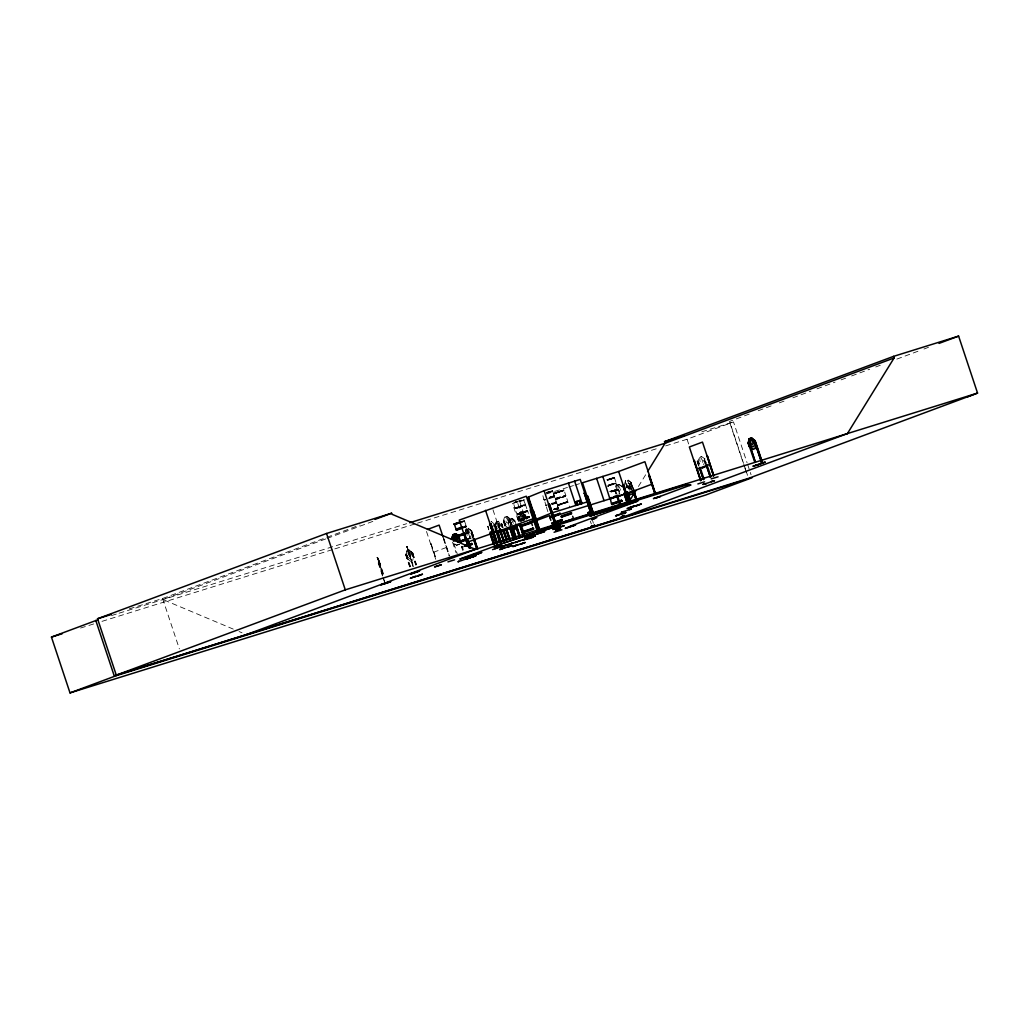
<?xml version="1.0" encoding="UTF-8"?>
<svg xmlns="http://www.w3.org/2000/svg" width="1029" height="1029" viewBox="0 0 1029 1029"><rect width="100%" height="100%" fill="white"/><g stroke="black" fill="none" stroke-linecap="round" stroke-linejoin="round"><path stroke-width="0.75" stroke-dasharray="5 3.75" d="M521.973 519.825L519.323 520.738L517.368 514.989L527.697 511.014L529.639 517.304L526.578 518.436M559.261 510.525L557.422 505.38L567.995 501.779L557.345 505.072L561.95 503.31M619.972 494.563L618.339 489.277L611.059 492.029M704.839 466.96L706.28 462.523L705.135 459.011L701.302 456.349L698.652 457.249L698.588 461.249L699.476 463.912L701.907 465.417M412.089 552.895L415.703 565.011M495.952 525.883L496.66 529.06M504.146 521.111L505.509 525.716M509.599 519.439L510.757 524.095M630.674 482.64L632.526 488.775M616.217 485.328L616.911 491.901L619.419 493.418M469.713 538.296L467.899 538.45M529.035 516.79L527.285 517.072M547.852 511.657L546.258 506.409M552.251 490.962L551.505 491.013M607.02 479.887L614.429 477.495L613.117 477.662M557.345 505.046L562.168 503.991M704.363 459.268L705.92 463.719M559.609 491.733L553.718 493.894L556.805 492.981L556.059 493.225M629.928 488.531L630.275 485.598L629.388 488.132L627.073 486.485L629.156 488.801M523.311 518.397L523.092 515.233L521.33 512.442L520.597 512.674L520.88 515.928L522.578 518.629L529.408 516.507M630.404 489.997L630.185 486.833L628.423 484.054L627.69 484.286L627.973 487.527L629.671 490.228M521.163 500.39L519.169 501.11L521.677 500.351L520.147 500.75M548.007 492.505L552.65 491.142L546.926 493.174M501.419 524.25L502.242 527.311M494.64 531.98L495.566 527.761M409.683 566.889L405.85 554.901L406.879 550.682L409.22 549.936L406.944 550.759L407.047 554.567L407.921 557.216L410.121 558.863L411.6 558.4L412.359 555.84L409.22 550.039L412.668 552.779L413.838 556.316L412.642 560.496M405.876 554.927L406.931 550.656M465.018 533.228L466.15 528.957L468.439 528.25L471.887 531.08L473.006 534.643L471.977 538.862M465.507 531.826L466.098 528.983M472.208 537.408L473.057 534.617M496.261 521.947L495.065 526.282L495.888 525.999M503.31 521.433L504.454 517.175L506.744 516.558L509.882 522.359L509.123 524.919M509.406 518.963L508.262 523.221L509.445 526.771L508.326 523.208C507.503 518.089 512.764 516.661 515.014 521.163L516.172 524.636M510.217 527.002L511.272 522.822L510.178 519.298C506.165 512.944 501.702 518.796 505.445 523.735L507.631 525.382M510.281 527.08L511.362 522.835M519.928 521.163L518.5 516.635L519.645 512.365L521.935 511.657L525.382 514.487L526.359 517.96M624.423 484.698L625.555 480.427M625.658 488.209L626.79 483.952L626.507 480.736L627.253 480.517L632.166 489.148M632.475 486.087L631.382 490.331C634.571 487.039 630.378 481.508 626.738 483.977L628.487 486.691L629.529 484.852L629.015 483.296M524.314 520.108L525.073 517.548M698.395 465.237L697.212 461.687L698.678 457.249M703.617 464.838L704.608 462.15L701.341 456.336M638.417 486.473L646.752 472.967M413.015 566.696L406.995 546.386L413.581 566.284M407.008 547.042L408.179 549.962M409.169 553.808L410.417 557.126L409.452 553.319M469.275 538.887L470.202 538.206M470.189 538.231L468.246 539.016M556.612 492.222L554.026 493.534M501.367 524.301L502.075 527.375M630.674 482.768L632.359 488.839M609.554 491.399L618.326 489.187L613.618 490.756M462.021 521.973L464.491 521.253L461.416 522.385M467.243 532.958L468.401 532.546L464.388 520.687L461.339 522.076M513.78 503.001L514.59 502.885M516.532 502.242L516.108 502.293M520.635 500.711L521.433 500.441L519.349 501.02M523.414 499.567L525.678 504.969L520.944 506.422M464.259 527.478L466.369 526.887L464.478 527.645M544.843 499.168L543.865 499.567L542.476 494.087M549.319 492.158L550.592 491.347L549.242 491.746M550.193 491.528L548.187 492.415M548.959 492.248L550.528 491.708M527.491 510.706L517.06 514.333L515.323 508.828L525.678 505.38L527.697 511.04M468.118 532.096L467.115 532.43M467.295 533.344L468.401 532.688L466.459 533.434M555.943 493.174L562.181 491.206M559.622 491.759L562.027 490.692M559.274 491.335L564.059 489.984L560.676 491.09M563.751 490.627L559.442 491.849M546.901 505.329L545.91 505.728L544.495 500.068M552.509 490.563L554.207 495.772L549.833 497.354M517.072 513.973L527.414 510.525L517.458 513.883M521.78 512.944L517.072 514.513L527.607 510.86M555.583 498.383L565.641 495.116L564.046 489.958M470.112 537.987L468.877 538.154M470.33 538.797L468.427 533.073M523.812 519.028L519.195 520.417L519.311 519.645M522.05 518.655L518.963 519.967L523.735 518.77M522.23 519.246L519.426 519.992M463.474 546.489L461.532 547.299L461.828 546.708M613.31 477.803L610.956 478.871L612.358 478.511M519.285 520.7L522.346 519.555L521.188 519.967M614.339 477.585L607.2 479.887M614.429 477.919L611.856 478.549M528.507 517.111L526.591 518.23M527.234 517.677L526.141 518.372L529.228 517.355M527.26 517.883L526.475 517.947L527.568 517.458M529.562 516.957L526.449 518.243M462.703 550.451L461.841 547.891L462.986 547.621M555.506 499.361L557.306 504.686L567.918 501.65L563.172 503.001M557.345 505.072L567.686 501.264L565.95 495.669L557.499 498.833M557.975 505.573L567.982 501.959L557.962 505.586M556.059 508.339L558.4 507.979L557.165 508.39M555.287 509.329L557.358 508.506M614.377 477.405L615.985 482.55L608.756 485.199M516.867 501.818L512.506 503.593L518.449 521.459M517.561 516.957L518.989 521.266M520.533 520.97L519.285 516.172M464.375 520.906L461.249 521.87L462.433 521.459M520.172 500.827L521.819 500.158M552.251 490.949L547.904 492.184M560.548 491.245L561.319 490.974L553.975 493.303M562.001 490.692L563.622 490.1M561.705 491.18L560.908 491.347M563.686 490.293L560.651 491.412M544.958 499.489L543.968 499.901L545.306 499.953M544.482 500.081L545.138 499.824M555.57 498.383L565.937 495.592L561.229 497.161M467.307 532.778L468.311 532.392L467.14 532.636M468.118 533.215L466.523 533.807M613.966 477.546L612.345 478.138M611.972 478.536L607.123 480.196M613.451 478.318L614.12 478.061M546.849 504.956L545.872 505.342L547.016 505.085M469.777 538.154L468.182 538.759M519.388 520.005L529.086 516.648M522.205 519.748L521.459 520.108L525.279 518.873M524.906 518.333L529.523 516.699L527.337 517.291M526.038 518.282L527.53 517.857M557.872 507.914L555.12 508.918M557.937 508.043L553.821 509.355M557.345 508.558L558.001 508.262M558.091 508.493L555.338 509.522M557.512 509.085L558.181 508.828M462.638 547.145L461.532 547.351L462.69 546.965M462.162 547.737L462.818 547.492M617.4 490.138L618.378 489.74L613.734 491.129M129.307 608.859L162.595 598.505L325.305 537.897M326.823 537.344L359.957 524.996M325.653 538.952L162.942 599.547L233.236 629.092M327.171 538.386L373.874 520.996M749.176 414.095L729.6 421.401L743.555 463.372M758.219 410.738L773.293 405.117M779.313 402.879L786.851 400.075M792.87 397.824L810.955 391.097M816.975 388.846L835.059 382.119M841.092 379.868L845.606 378.196M851.626 375.945L869.711 369.218M875.743 366.967L880.258 365.282M896.825 359.108L917.919 351.262M923.952 349.011L928.467 347.326M665.622 445.904L687.063 439.242L733.497 421.941L747.041 462.664M524.79 499.811L517.497 502.525L523.427 520.378M469.34 537.164L470.819 536.701L471.578 534.141L468.439 528.25M408.564 550.759L410.893 555.081L409.864 556.921L408.166 554.207L407.883 550.965L408.616 550.734M467.783 529.06L470.112 533.382L469.083 535.221L467.385 532.52L467.102 529.266L467.835 529.035M506.744 516.558L510.114 519.349L512.03 525.33M519.594 512.391L520.635 518.925L522.822 520.571M521.935 511.657L524.185 514.886M412.668 552.779L416.321 564.818M472.941 537.37L471.141 531.35M473.726 537.112L471.822 531.131L473.559 537.177M503.117 527.633L501.998 524.07L498.512 521.253L496.274 522.05L495.219 526.218L496.428 529.678M504.905 525.909L503.863 521.317M513.368 523.388L511.091 519.04L509.882 519.439L511.863 525.395M518.642 516.622L519.233 516.391M407.085 558.387L410.468 561.281L412.758 560.561M524.636 514.757L526.732 519.028M525.382 514.487L526.552 519.092M501.998 524.07L502.679 527.195M508.403 523.208L508.943 523.041M504.493 524.983L507.979 527.787M514.834 521.227L516.224 524.61M626.558 486.987L628.745 488.634L630.224 488.17L630.996 485.611C632.886 479.99 622.159 480.196 627.857 479.72L631.291 482.55L633.62 489.611L631.227 482.601L630.378 482.884M433.428 552.316L446.547 547.428M519.684 520.172L523.182 522.989M626.854 484.029L626.854 487.875M631.291 482.55L632.964 488.646M430.971 543.402L436.219 559.171M443.409 538.759L449.133 555.956M488.595 529.382L487.836 526.321M488.209 526.218L487.605 526.411M494.203 524.353L496.312 529.755M499.592 527.35L498.165 523.054L497.483 523.285L499.142 527.517M526.166 517.728L524.816 518.101L523.285 513.677L523.967 513.445L525.446 517.793M524.121 520.147L522.681 515.851L521.999 516.082L523.671 520.314M554.567 493.187L555.454 492.659M464.13 526.616L466.047 525.883L463.912 526.449M524.391 504.763L515.014 508.172L513.33 502.847M562.168 491.219L563.776 490.614L562.94 490.743M464.311 526.964L466.317 526.295L464.079 526.784M464.413 527.272L466.343 526.526L464.195 527.105M552.637 497.534L554.515 496.325L548.689 498.486M607.38 480.389L613.464 478.318M557.512 498.833C550.927 501.29 568.857 495.528 564.844 496.415M519.979 519.542L523.349 518.204M468.118 538.617L470.279 538.283M556.573 509.419L557.525 509.085M617.413 490.138L611.316 492.222M516.391 501.689L515.233 502.113L516.584 501.689M515.349 502.422L517.973 501.47M521.909 500.467L519.439 501.329M552.637 497.534L548.804 498.846M612.525 478.652L610.056 479.501M607.843 486.267C617.091 479.038 623.883 490.692 610.969 491.193M700.582 457.21L699.72 457.506L699.887 460.812L701.701 463.449L702.974 461.481L700.608 457.198M704.26 459.307L705.135 459.011M519.272 500.801L520.314 500.711M516.507 502.011L517.819 501.56M556.612 492.248L559.287 491.335M606.956 479.681L613.143 477.675M551.878 503.515C559.107 504.107 555.519 492.672 549.898 498.177M552.007 503.876L556.548 502.409L551.84 503.978M552.11 504.184L556.548 502.576L557.872 508.185M608.666 484.839L616.281 483.038L611.573 484.608M552.226 504.544L556.599 502.962L551.956 504.339M608.859 485.521L616.191 482.884L611.458 484.286M522.076 518.796L523.465 518.539M526.333 517.651L522.23 519.259M526.899 517.806L523.542 518.822M522.346 519.568L526.951 518.076M610.802 491.36L618.249 489.058L610.904 491.669M379.881 563.48L380.01 565.667L377.077 557.384L379.006 560.831M377.399 557.911L383.29 574.311M382.505 575.996L377.553 561.114L378.17 560.715M383.174 574.336L379.225 560.754L380.589 567.905M380.679 567.879L378.994 564.497L380.691 567.969M546.476 492.454L550.374 491.18M546.553 492.659L549.769 491.695M546.656 492.955L548.174 492.389M558.361 492.505L559.712 492.055M548.573 498.177L554.502 496.248L549.795 497.817M459.333 544.264L456.593 545.164L452.606 542.656M459.41 544.341L456.567 545.28L452.683 542.605M519.002 500.596L520.327 500.171M519.066 500.789L520.404 500.377M518.089 501.779L515.568 502.589M556.856 492.441L558.194 491.991M559.339 491.528L560.728 491.193M558.258 492.209L554.014 493.521M519.619 506.409L514.989 507.824L525.369 504.377L524.224 504.647M520.841 506.101L525.613 504.776L515.117 508.506L522.642 506.551L525.678 504.995L515.04 508.377L519.735 506.782M549.563 497.148L554.207 495.772M549.692 497.496L554.232 495.862M607.264 480.067L608.602 479.655M611.792 478.562L609.785 479.282L614.429 477.932M560.008 497.521L555.287 498.949L553.589 493.393M560.123 497.83L555.467 499.309M561.332 497.521L564.857 496.415M523.002 512.583L527.671 511.156M551.608 503.31L556.445 502.255L551.737 503.657M521.883 513.252L517.201 514.68L517.806 514.924M523.105 512.944L527.761 511.567L520.687 514.037M608.924 485.032L610.248 484.595M610.351 484.955L607.792 485.778M618.931 484.337L616.127 485.251L614.557 489.688L615.741 493.238M563.39 503.683L568.021 502.281L569.629 507.117M524.7 517.754L529.305 516.352M523.62 518.41L520.134 519.671M522.423 519.259L523.748 518.809M553.551 509.149L556.123 508.48M555.017 509.123L553.679 509.548L558.374 508.352M611.059 491.553L612.409 491.116M611.162 491.875L612.512 491.438M515.439 502.268L516.648 501.908M461.172 522.192L462.368 521.806M556.869 492.428L553.962 493.328L554.682 493.097M607.907 486.1L616.281 483.206L608.062 486.447M520.7 514.037L517.793 514.924M522.295 518.848L519.401 519.735M526.141 517.677L527.375 517.343M554.863 508.725L557.113 508.172M555.081 509.304L557.988 508.442M111.505 615.561L117.55 613.67M119.068 613.207L406.622 523.697M701.817 431.807L733.497 421.941M80.545 628.037L94.334 623.741M101.987 621.362L333.267 549.37M334.798 548.894L415.973 523.62M417.504 523.144L659.499 447.821M546.386 493.997L567.468 487.437M568.973 486.974L573.487 485.559M574.992 485.096L579.507 483.694M498.563 521.24L496.21 521.973L497.264 528.507M523.285 513.677L524.944 517.909M470.973 531.414L471.745 531.157M498.165 523.054L499.361 527.427M509.265 519.632L510.05 519.375M522.681 515.851L523.89 520.224M501.084 524.404L501.869 524.147M406.481 554.695L405.722 554.978L409.864 566.825M411.754 553.113L412.526 552.856L409.169 550.065M515.002 521.163L514.346 521.06M561.808 490.537L562.863 490.421M462.188 521.291L463.204 520.996M462.278 521.471L463.989 520.996M556.084 509.355L557.358 508.956M469.044 538.553L468.028 538.849L469.764 538.347M468.118 539.029L469.829 538.553M545.023 499.297L543.878 499.747L545.126 499.618M466.947 532.302L468.066 532.006M557.049 508.03L557.757 507.824M528.417 517.227L529.536 516.957M557.345 508.956L558.065 508.75M520.25 519.915L519.105 520.172M462.638 546.579L461.519 546.888M462.806 547.287L461.674 547.582L462.278 547.814M697.212 461.687L698.948 466.111L697.25 461.687L698.176 461.404L699.656 465.867M495.888 525.729L496.84 528.996M377.643 557.859L379.624 563.815L379.302 562.413M471.256 531.067L473.121 537.305M704.389 459.011L705.817 463.745M239.088 631.549L242.021 632.784M618.918 484.35L621.542 486.1M622.751 487.051L618.905 484.453L621.413 487.489M511.645 518.269L515.13 521.086M468.388 528.263L471.822 531.131M494.525 524.198L491.103 521.369L493.354 523.337M509.561 519.375L511.426 525.51M512.326 525.227L510.641 522.513L510.345 519.272M499.194 528.211L498.01 527.067L497.213 522.256L497.959 522.025L500.235 526.372M511.696 518.346L513.947 521.484M498.55 521.343L501.702 527.131M379.212 560.792L377.514 557.319L379.122 560.818M378.183 560.754L382.917 575.88M590.234 521.111L591.341 523.928M408.899 552.792L409.671 554.824L409.13 552.56M408.59 551.634L409.079 552.972L408.706 551.518M408.037 549.743L407.098 547.016M747.543 464.169L751.054 474.729M744.057 464.864L745.549 469.365M746.051 470.858L747.543 475.359M729.947 423.099L744.379 466.459M744.867 467.963L746.359 472.44M687.063 439.242L689.07 445.274M615.226 489.187L616.86 493.933M614.673 489.688L616.114 494.177M524.546 514.461L525.626 517.728M519.709 501.445L525.163 517.819M519.079 516.159L520.713 520.906M518.565 516.609L520.095 521.098M517.291 517.047L518.719 521.369M503.888 520.97L505.342 525.78M503.374 521.42L504.737 525.96M492.968 509.728L498.911 527.594M496.055 529.253L494.383 524.288L495.078 529.009M493.354 524.61L494.229 527.26M487.746 526.308L488.865 529.871M467.14 535.517L466.214 529.035M462.42 547.081L463.397 550.065M453.776 543.338L457.223 553.769M452.516 542.09L455.963 552.522M443.872 538.604L449.596 555.801M443.087 537.009L449.377 555.892M430.739 543.479L436 559.261M426.495 531.478L435.756 559.326M412.603 552.792L416.488 564.767M411.832 552.753L415.883 564.947M408.179 549.576L410.442 557.036M406.879 546.515L413.298 566.387M407.844 550.193L413.311 566.593M406.404 554.451L410.468 566.632M406.365 554.451L410.301 566.696M378.994 560.522L383.585 574.221M385.103 583.417L377.167 557.358M383.007 577.475L384.486 581.938M162.595 598.505L179.368 648.9M406.905 546.605L408.011 550.142M592.563 520.34L593.36 523.259M625.632 480.517L625.671 484.337M509.471 519.04L509.509 522.873M555.313 498.846L565.847 495.438L555.3 498.885M508.416 521.6L508.12 523.208L506.204 522.282L505.406 517.484L506.139 517.253L508.416 521.6M620.603 489.47L619.239 491.438L617.902 490.357L617.259 485.495L618.159 485.199L620.603 489.47"/><path stroke-width="1.5" d="M460.67 541.241L466.716 538.823M566.336 528.173L575.597 525.009L566.053 527.89M616.384 515.388L625.941 512.468L616.667 515.619M553.19 527.581L558.155 525.703M555.776 530.732L560.458 528.996M596.871 517.6L591.611 519.658L592.472 519.336M410.622 578.157L415.266 576.433M469.546 556.612L474.845 554.682L472.221 555.133M474.755 554.58L467.616 557.113L479.18 553.473M500.043 549.512L504.596 547.724M507.863 544.778L513.149 542.9M508.146 544.675L501.316 546.721M512.764 542.99L494.962 548.753M513.098 546.463L518.011 544.585L512.802 546.631M523.337 539.826L528.224 538.064M527.954 538.193L520.584 540.598M629.246 507.927C624.487 509.188 643.845 502.821 628.333 508.172M634.173 506.101L627.047 508.493M758.09 464.722L752.894 466.227L758 464.658M754.398 440.849L761.28 461.777M495.322 546.785L499.014 545.666L495.656 546.566M706.228 483.643L702.871 484.466M703.193 484.337L706.138 483.591M458.471 535.543L455.873 533.717L453.12 534.733L453.789 541.318M621.22 512.429L622.339 511.747M587.816 512.982L588.742 511.94L589.733 512.609M458.677 561.358L458.162 561.77M459.011 561.217L458.137 561.834M574.722 501.882L576.33 503.322L575.867 505.432L576.189 503.374L574.722 501.882L576.304 502.924L577.076 501.136L576.767 503.155L578.118 504.724L576.626 503.207L577.076 501.136M576.523 503.657C574.787 504.197 578.658 506.461 576.652 503.605M579.816 501.83L580.189 500.171L579.816 501.83L578.671 500.647L579.957 501.779M580.15 502.113L581.771 503.58L580.15 502.113L580.047 500.223M554.618 528.546L564.162 525.69M510.628 527.645L512.931 529.575L515.233 528.867L516.172 524.636M515.182 528.88L516.314 524.623M632.565 493.881L633.697 489.611M761.897 461.558L754.99 440.682L751.582 437.93L749.266 438.843L749.305 442.727L750.18 445.377L752.392 446.946L753.897 446.419L754.681 443.795L751.569 438.032L749.202 438.766L748.096 443.113L749.318 446.637L752.791 449.261M755.054 448.567L756.225 444.206M452.297 538.823L451.512 539.132L453.043 534.656L455.873 533.717L459.268 539.505L458.149 542.206M451.525 539.119L453.12 534.733M591.083 526.424L592.28 525.96M591.688 526.166C591.199 527.813 593.527 524.661 591.096 526.681M593.784 526.063L594.53 525.227L593.939 525.858M621.657 516.365L620.834 517.085M630.082 499.965L635.922 490.511M647.575 471.616L665.081 443.28L894.085 357.989L893.545 356.368L958.604 336.11L977.55 393.078L967.684 396.757M847.42 433.582L894.085 357.989M410.918 573.873L419.652 570.851L411.291 573.616M593.926 525.42L593.63 526.076M594.17 525.922L594.749 525.266L593.399 526.038M623.471 515.619C625.079 514.912 621.863 516.918 623.407 516.095M624.037 515.439L622.892 516.249L624.269 515.49M497.419 547.762L492.557 549.64M554.065 532.276L561.937 529.794M466.96 558.914L467.925 558.335L458.895 561.461M629.362 509.625L631.446 508.815L629.851 509.535M454.934 523.735L453.93 524.16L455.101 523.864M456.091 529.228L454.265 524.018M454.458 524.507L455.281 524.391M455.654 529.305L462.728 526.822M458.188 536.006L465.018 533.652M460.002 541.151L464.028 539.711M460.272 541.846L460.748 541.254M471.758 543.917L464.658 546.077M471.861 544.225L466.086 545.936M471.899 544.611L466.214 546.296M521.188 525.587L531.388 522.256L530.411 522.668M521.008 526.076L531.504 522.578L530.514 522.976M532.405 525.523L531.53 522.964L530.565 523.362M550.862 520.34L550 517.78L559.969 514.423M560.046 513.317L559.069 513.715M523.298 531.44L533.254 528.083L532.276 528.482M523.054 532.237L533.549 528.739L532.572 529.138M465.532 559.004L468.568 557.692L466.497 558.606M473.739 556.007L475.9 555.544L465.597 559.21L470.266 557.834M561.422 515.941L571.159 512.815M533.549 529.099L532.623 529.511M571.455 513.458L561.242 516.79L562.4 516.519M571.494 513.844L561.435 517.124L562.58 516.854M552.071 523.131L562.284 519.812L561.307 520.211M524.97 537.73L534.977 534.424M619.934 495.618L617.863 496.145M563.146 522.243L573.114 518.886M572.677 516.262L573.526 518.822L572.548 519.221M553.821 529.125L555.686 528.353M610.21 498.525L611.445 503.528L621.49 500.261M621.696 500.583L611.483 503.914L612.628 503.644M615.535 515.889L616.693 515.606M591.894 514.513L580.227 479.437L544.097 490.692L528.096 497.213L539.286 530.848M539.415 530.81L533.151 510.577M548.328 504.364L555.48 525.87M530.115 521.754L551.518 513.008L587.649 501.766M560.098 525.266L552.457 527.671M556.766 526.333L537.485 532.379L556.303 526.475M560.123 525.189L552.277 527.645M544.508 531.633L536.855 534.025M459.024 536.636L460.426 541.138M471.874 555.75L471.141 555.994M504.917 545.602L505.573 545.383M531.376 535.775L527.954 536.829L534.694 534.733M530.089 538.18L529.369 538.424M555.21 528.803L555.969 528.533L553.795 529.125M555.917 528.559L564.162 525.665L563.017 525.948M630.455 507.426L630.121 507.516M454.329 524.211L459.963 522.32M454.445 524.507L459.86 522.629M470.909 543.827L471.887 543.428L464.568 545.704M530.231 522.32L531.208 521.922L525.189 523.761M559.261 514.063L560.239 513.651L550.129 517.06M570.503 513.059L571.159 512.815M532.456 528.816L533.446 528.417L523.337 531.826M561.114 519.877L562.091 519.478L552.136 522.835M497.702 546.129L496.981 546.373L498.332 545.91M465.931 559.069L466.587 558.824M474.896 555.84L475.617 555.711L469.919 557.409M475.012 556.187L475.681 555.93M620.847 500.506L621.503 500.248M525.227 537.562L525.909 537.292M534.321 534.681L535.003 534.424M554.078 528.957L554.747 528.687M566.194 528.031L565.191 528.443L566.349 528.16M656.09 497.869L656.888 497.599M615.856 515.735L616.525 515.478M624.95 512.841L625.606 512.583M755.723 465.391L762.27 463.089M762.605 462.986L755.775 465.391M540.186 533.022L540.135 533.073M97.884 619.792L51.45 637.092L70.011 692.89L116.444 675.603L97.536 618.751L326.54 533.472L391.599 513.214L391.946 514.256L475.424 549.345M375.032 519.388L391.599 513.214M427.459 529.459L439.126 525.112L443.087 537.009M665.081 443.28L664.528 441.647L893.545 356.368M537.498 529.871L526.308 496.235L459.268 520.095L468.066 546.566M939.014 343.403L958.604 336.11M592.755 513.522L582.517 482.755L618.648 471.501L644.9 461.725L655.602 493.933M496.261 544.122L490.023 523.877L490.833 523.607L497.509 543.685L490.833 523.607M575.288 501.702L576.304 502.924M466.69 542.412L533.742 518.552M579.52 504.287L579.841 502.229L578.375 500.737M623.162 485.071L628.269 502.461M95.787 620.436L114.193 675.77L748.546 478.356L977.55 393.078L345.294 589.849L116.29 675.127L618.956 518.667M500.39 532.044L520.815 524.443M497.547 530.604L499.747 532.585L502.023 531.774M579.932 504.159L580.176 502.512L581.205 503.773M530.745 522.668L549.705 515.606M245.88 634.829L475.514 549.319M652.322 484.054L626.069 493.83L559.84 514.449M696.774 469.301L709.894 464.413M630.327 494.576L628.076 492.608L630.327 494.576L632.501 493.791M410.327 578.324L415.626 576.381M417.491 575.97L422.443 574.182M477.88 553.448L478.845 553.087L459.822 559.069L494.91 546.077L550.039 527.504L686.484 484.968L685.52 485.328L686.253 484.273L550.772 526.449M481.662 552.483L476.71 554.271L481.623 552.573M493.586 546.489L551.004 527.144M555.724 526.694L556.638 526.385M515.349 542.463L520.288 540.649L515.079 542.527M523.041 540.045L528.34 538.09M530.269 537.73L535.479 535.839L530.54 537.652M499.67 549.627L504.969 547.672M507.194 547.274L512.108 545.421L507.168 547.235M520.031 544.315L525.24 542.437L520.301 544.251M656.412 497.766L690.652 485.071L685.52 485.328L690.755 485.006L689.34 485.482M636.436 505.715L641.401 503.927L636.179 505.792M618.416 518.86L847.96 433.376M469.224 547.762L464.465 533.421L463.783 533.652L468.298 546.489M489.585 524.044L490.267 523.812L496.943 543.878M556.072 524.07L549.383 503.991L556.367 525.562M591.276 514.693L584.305 493.123L591.456 514.629M584.729 493.007L592.061 514.449M592.138 513.703L586.594 496.441L592.318 513.638M592.923 513.458L587.199 496.248L593.54 513.265M587.816 496.055L593.36 513.33M494.576 532.006L492.299 532.713L494.512 531.929M629.324 502.101L623.6 484.903L622.918 485.135L628.642 502.345M654.92 494.164L649.17 475.359L655.37 493.997M694.318 460.387L700.993 480.466M713.431 475.81L707.219 455.59L713.894 475.655M447.937 561.885L454.586 559.815M501.252 544.958L494.499 547.055M499.374 547.454L504.339 545.614M499.309 547.544L504.596 545.537M552.74 529.498L559.223 527.53M589.913 516.108L595.161 514.204L590.157 516.031M555.48 530.913L560.445 529.06M660.412 496.454L653.441 498.589M660.142 496.583L653.647 498.525M704.608 481.816L697.855 483.926M538.399 532.07L537.562 532.353M622.018 512.03L630.108 509.394M384.962 583.43L386.531 583.134M454.908 523.761L457.017 522.989M461.687 540.907L460.156 541.756L464.22 540.302M610.596 497.727L611.612 497.573L610.686 497.985M610.75 498.19L611.689 497.83M564.175 522.23L566.297 521.471M474.961 555.956L470.189 557.628M475.038 556.174L467.655 558.425M533.395 535.016L534.347 534.668M704.711 484.016L712.595 481.328M531.003 535.903L533.408 535.016M750.913 438.778L750.167 439.036L750.437 442.316L752.135 444.991L753.202 443.087L750.964 438.766M754.154 440.656L755.132 440.682L762.065 461.506M755.466 462.175L749.035 442.83L748.25 443.1L754.849 462.394M760.148 463.693L764.959 462.162M456.04 523.928L457.198 523.529M461.687 540.971L466.857 539.235M611.689 497.856L612.847 497.419M565.23 522.192L566.413 521.78M472.98 555.416L472.838 554.554L473.224 555.326M592.408 515.233L591.546 515.516L637.941 501.033L570.04 526.243L571.352 525.832M502.589 548.56L509.188 546.515M638.585 504.956L631.986 507.001M536.919 530.076L530.128 510.037L530.938 509.767L537.614 529.832M540.071 531.62L537.074 532.327M704.762 466.883L702.228 467.758M704.865 466.947L702.215 467.861M457.017 523.015L461.018 521.677M525.189 523.761L520.867 525.369M468.607 557.859L469.867 557.268M468.684 558.078L469.996 557.628M568.265 527.272L569.577 526.835M591.726 515.452L636.977 501.393M517.265 541.768L510.59 543.852M542.103 529.356L549.808 526.809L550.039 527.504M389.168 581.99L380.974 584.781M380.936 584.729L390.557 581.797M382.261 584.472L390.621 581.771M458.497 523.066L460.014 522.5M458.767 523.285L460.13 522.835M464.079 539.852L466.767 538.964M464.233 540.315L466.922 539.428M614.172 496.994L615.522 496.518M567.622 521.021L569.011 520.558M567.738 521.33L569.114 520.867M410.931 573.989L419.279 571.095M457.262 523.208L458.587 522.758M459.744 522.295L461.082 521.883M457.326 523.388L458.664 522.976M462.87 527.17L456.13 529.613M462.973 527.491L456.246 529.935M463.063 527.864L456.439 530.269M464.774 532.983L458.137 535.389M464.915 533.331L458.188 535.775M465.121 534.012L458.484 536.431M467.012 539.736L460.413 542.142M619.664 495.875L622.468 494.949M471.231 556.818L472.555 556.38M468.851 558.04L470.137 557.474M471.346 557.165L475.552 555.853M532.598 510.783L533.292 510.538L539.492 529.176M540.457 532.43L543.093 531.62M536.058 534.373L544.675 531.569M617.992 495.528L616.77 495.849L619.046 495.425M618.146 496.042L609.901 498.885L602.827 476.427M570.349 520.121L572.574 519.426M527.041 537.138L528.25 536.752L525.343 537.64M472.543 556.38L473.752 556.007M467.616 558.284L468.825 557.898M572.265 525.973L573.475 525.6M622.609 513.407L623.818 513.034M664.528 441.647L684.208 435.524M97.536 618.751L111.158 614.519M409.683 522.745L665.609 443.075M51.45 637.092L62.177 633.748M549.383 503.991L548.611 504.249L556.033 525.665M584.125 493.187L584.909 492.942M648.72 475.527L655.164 494.1M464.465 533.421L468.992 547.827M586.427 496.505L587.199 496.248M622.545 485.251L623.6 484.903M499.451 530.154L500.93 529.691M512.583 527.157L514.076 526.707M629.928 492.171L631.407 491.708M718.075 476.826L711.155 478.858M494.242 547.068L501.226 544.946M441.364 564.728L434.508 566.94L441.261 564.805M472.864 554.811L475.488 553.988M525.909 539.003L532.739 536.868M525.845 539.518L532.868 537.344M559.107 529.626L558.258 529.896M593.862 518.822L595.238 518.384M420.025 575.16L413.105 577.32M422.404 574.272L417.555 576.021M116.444 675.603L752.058 477.739L705.624 495.039L70.011 692.89M455.075 523.89L456.079 523.568M456.13 523.787L454.046 524.391M455.255 524.391L456.259 524.083M571.674 520.057L572.677 519.748M466.664 558.721L467.629 558.284M467.745 558.631L466.021 559.146M515.58 545.627L522.488 543.453M524.404 539.492L525.009 539.26M749.202 438.766L748.417 443.049M754.347 440.939L761.447 461.725M749.035 442.83L755.299 462.227M749.382 446.586L752.791 449.364L754.99 448.49M760.225 463.603L765.306 462.124M460.104 541.37L460.812 541.035L459.719 541.46M610.326 498.821L611.059 498.615M550.965 517.175L549.846 517.471L560.342 513.973M551.145 517.51L550 517.78M562.297 516.198L561.178 516.494L571.674 512.995M612.744 503.966L611.625 504.261L622.121 500.763M612.924 504.287L611.818 504.596L622.172 501.136M562.014 520.571L552.046 523.928L553.19 523.671M553.01 523.337L551.853 523.594L562.387 520.134M465.944 558.927L466.651 558.58M711.219 481.598L714.499 480.8L711.528 481.508M560.008 513.291L550.091 516.674M521.587 526.321L531.543 522.964M533.562 529.086L523.645 532.469M549.808 526.809L549.795 527.543M536.791 532.417L540.482 531.453M751.517 438.045L754.977 440.721M497.496 530.63L499.798 532.572M707 455.667L713.676 475.745L702.473 442.097L689.353 446.985L700.543 480.62M707.013 464.992L711.078 476.877M706.409 465.211L710.37 477.122M706.306 465.237L710.267 477.147M700.054 467.385L704.119 479.27M703.412 479.501L699.45 467.603L703.309 479.54M694.086 460.465L700.775 480.543M633.632 490.074L636.604 499.001M633.465 490.138L636.436 499.065M633.028 490.267L635.999 499.194M632.848 490.318L635.819 499.258M627.613 491.939L631.073 502.358M627.446 492.003L630.417 500.943M627.008 492.132L629.967 501.059M627.33 493.688L629.799 501.123M623.368 484.968L629.053 502.203M618.648 471.501L628.886 502.268M622.725 485.186L628.449 502.396M624.719 493.007L627.639 501.959M626.944 502.178L623.973 493.251L626.893 502.203M617.4 495.399L620.32 504.351M616.667 495.644L619.574 504.596M596.614 478.356L604.049 500.686M587.829 512.969L588.537 515.233M587.868 513.227L588.537 515.233M574.632 481.173L582.067 503.503M568.432 483.115L575.854 505.432M544.097 490.692L555.763 525.755M528.507 497.058L539.698 530.694L532.881 510.667M521.407 525.626L524.378 534.553M520.417 525.562L523.285 534.167M519.671 524.211L523.478 535.71M519.401 524.327L523.208 535.8M516.494 525.626L519.954 536.045M516.314 525.69L519.786 536.109M515.876 525.819L519.336 536.238M515.709 525.883L519.169 536.302M512.532 526.809L515.992 537.228M512.352 526.874L515.825 537.292M511.915 527.002L515.375 537.421M511.747 527.067L515.207 537.485M510.461 527.504L513.934 537.91M510.294 527.568L513.767 537.974M509.857 527.684L513.317 538.103M509.689 527.748L513.149 538.167M506.5 528.687L509.972 539.106M506.332 528.752L509.805 539.17M505.895 528.88L509.355 539.299M505.728 528.945L509.188 539.363M503.85 530.102L506.821 539.029M503.67 530.167L506.641 539.093M503.232 530.295L506.705 540.714M503.065 530.359L506.525 540.778M500.068 528.79L503.888 540.251M499.837 528.855L503.657 540.328M499.618 528.957L503.914 541.859M499.387 529.022L503.683 541.923M497.329 530.488L501.29 542.399M497.161 530.552L501.123 542.45M496.724 530.681L500.184 541.1M496.364 530.244L500.145 542.206M495.746 530.424L499.541 542.399M485.521 510.32L496.827 543.929M489.817 523.98L496.492 544.045M490.37 532.109L494.319 544.007M490.19 532.173L494.152 544.071M490.254 533.781L493.714 544.2M490.074 533.845L493.547 544.264M474.228 538.604L477.688 549.01M474.047 538.669L477.52 549.074M473.61 538.784L477.083 549.203M473.932 540.341L476.903 549.267M468.208 540.469L470.677 547.917M468.028 540.534L470.51 547.981M467.59 540.662L470.073 548.11M467.912 542.219L469.893 548.174M326.54 533.472L345.294 589.849M455.873 533.717L456.31 540.791M457.545 538.862L457.069 540.534L454.805 539.762L454.175 534.887L455.088 534.591L457.545 538.862M615.445 496.287L614.081 496.737L615.471 496.338"/></g></svg>
